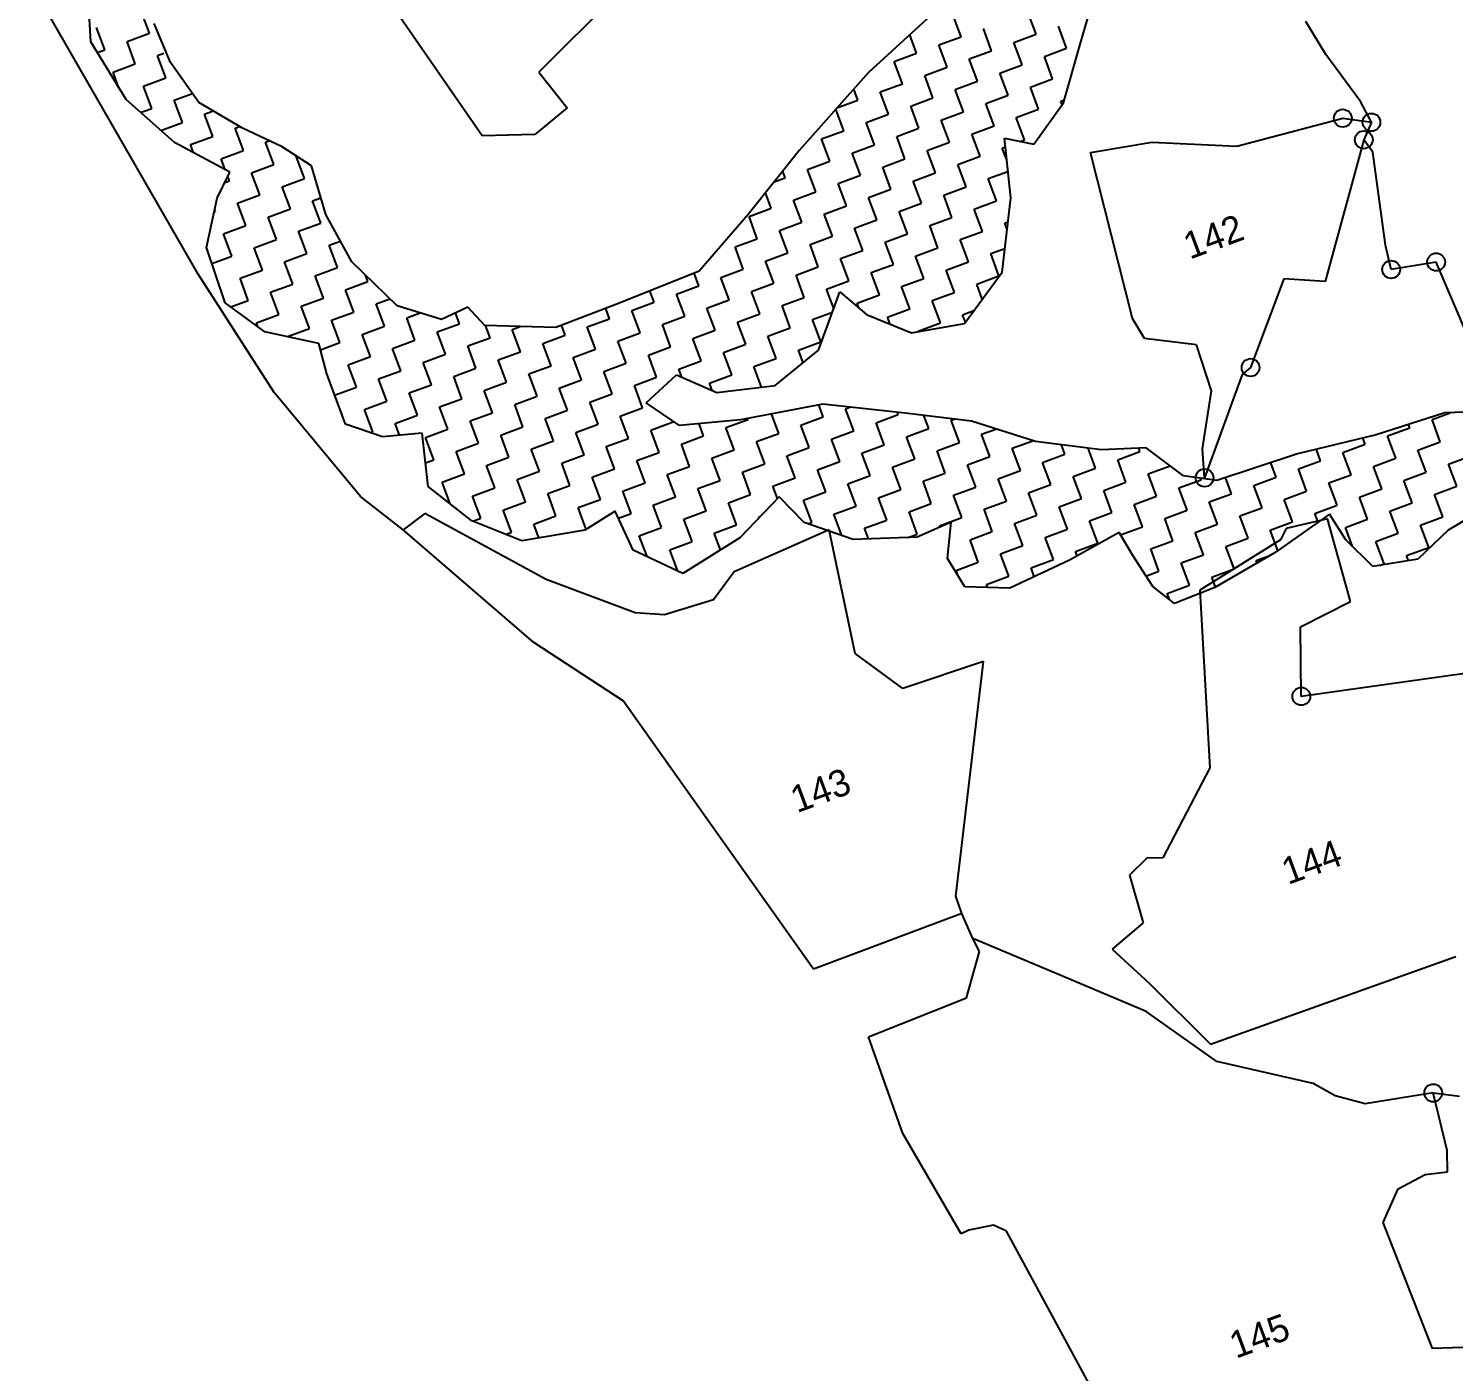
# Model space of a CAD drawing. Header units: metres. Extents: x 296202 to 299888, y 1973503 to 1977626.
# Drawn here: x 296285.9 to 296771.7, y 1976693.8 to 1977151.6 of the extents above; entities that cross this region are included whole.
import ezdxf

# ---------------------------------------------------------------- set-up
doc = ezdxf.new("R2010")
doc.units = ezdxf.units.M
for name, color, linetype in [('POLY_HATCH', 12, 'Continuous'), ('POLY_PARCEL', 6, 'Continuous'), ('POLY_WATER', 4, 'Continuous'), ('TEXT_PARCEL', 7, 'Continuous')]:
    doc.layers.add(name, color=color, linetype=linetype)
doc.styles.add('TEXT_MAP', font='')
doc.styles.get('TEXT_MAP').set_extended_font_data('Kruti Dev 050')

msp = doc.modelspace()

# ---------------------------------------------------------------- linework, layer by layer
for centre in [(296733.91, 1977121), (296743.67, 1977119.62), (296741.07, 1977113.67), (296750.4, 1977069.45), (296765.74, 1977071.99), (296702.49, 1977036.01), (296686.81, 1976998.42), (296719.78, 1976923.92), (296764.75, 1976788.72)]:
    msp.add_circle(centre, 3.04)
at = {"layer": 'POLY_HATCH'}
for p, q in [((296307.22, 1977147.09), (296305.93, 1977167.87)), ((296597.5, 1977159.62), (296572.22, 1977136.58)), ((296644.79, 1977147.34), (296648.79, 1977161.51)), ((296334.34, 1977139.95), (296328.8, 1977153.33)), ((296319.19, 1977127.35), (296307.22, 1977147.09)), ((296638.74, 1977126.25), (296644.79, 1977147.34)), ((296344.03, 1977126.36), (296334.34, 1977139.95)), ((296572.22, 1977136.58), (296548.78, 1977110.14)), ((296335.66, 1977112.78), (296319.19, 1977127.35)), ((296358.93, 1977117.61), (296344.03, 1977126.36)), ((296628.58, 1977112.11), (296638.74, 1977126.25)), ((296372.37, 1977111.22), (296358.93, 1977117.61)), ((296354.58, 1977102.6), (296335.66, 1977112.78)), ((296382.35, 1977104.73), (296372.37, 1977111.22)), ((296620.73, 1977093.82), (296618.58, 1977114.18)), ((296618.58, 1977114.18), (296628.58, 1977112.11)), ((296548.78, 1977110.14), (296531.25, 1977088.22)), ((296350.28, 1977093.73), (296354.58, 1977102.6)), ((296387.29, 1977088.21), (296382.35, 1977104.73)), ((296346.59, 1977076.93), (296350.28, 1977093.73)), ((296617.78, 1977068.5), (296620.73, 1977093.82)), ((296396.21, 1977072.01), (296387.29, 1977088.21)), ((296531.25, 1977088.22), (296514.5, 1977068.91)), ((296353, 1977058.05), (296346.59, 1977076.93)), ((296411.65, 1977057.05), (296396.21, 1977072.01)), ((296514.5, 1977068.91), (296487.62, 1977058.09)), ((296604.99, 1977051.07), (296617.78, 1977068.5)), ((296366.55, 1977048.21), (296353, 1977058.05)), ((296426.76, 1977052.45), (296411.65, 1977057.05)), ((296487.62, 1977058.09), (296465.67, 1977049.67)), ((296555.27, 1977041.9), (296562.5, 1977061.88)), ((296562.5, 1977061.88), (296571.54, 1977054.08)), ((296435.7, 1977056.63), (296426.76, 1977052.45)), ((296441.53, 1977050.35), (296435.7, 1977056.63)), ((296571.54, 1977054.08), (296586.94, 1977047.85)), ((296384.92, 1977044.24), (296366.55, 1977048.21)), ((296465.67, 1977049.67), (296441.53, 1977050.35)), ((296586.94, 1977047.85), (296604.99, 1977051.07)), ((296387.59, 1977033.87), (296384.92, 1977044.24)), ((296540.47, 1977029.88), (296555.27, 1977041.9)), ((296393.94, 1977016.72), (296387.59, 1977033.87)), ((296496.47, 1977023.98), (296506.78, 1977033.56)), ((296506.78, 1977033.56), (296520.56, 1977027.51)), ((296520.56, 1977027.51), (296540.47, 1977029.88)), ((296507.8, 1977016.25), (296496.47, 1977023.98)), ((296556.66, 1977023.57), (296528.63, 1977018.19)), ((296584.74, 1977020.5), (296556.66, 1977023.57)), ((296528.63, 1977018.19), (296507.8, 1977016.25)), ((296607.33, 1977017.71), (296584.74, 1977020.5)), ((296768.71, 1977020.53), (296745.32, 1977013.03)), ((296795.29, 1977021.52), (296768.71, 1977020.53)), ((296406.62, 1977012.38), (296393.94, 1977016.72)), ((296420.16, 1977013.61), (296406.62, 1977012.38)), ((296422.22, 1976995.44), (296420.16, 1977013.61)), ((296629.14, 1977010.79), (296607.33, 1977017.71)), ((296651.73, 1977007.99), (296629.14, 1977010.79)), ((296666.89, 1977008.61), (296651.73, 1977007.99)), ((296679.65, 1976999.1), (296666.89, 1977008.61)), ((296745.32, 1977013.03), (296718.46, 1977006.55)), ((296718.46, 1977006.55), (296691.01, 1976997.54)), ((296691.01, 1976997.54), (296679.65, 1976999.1)), ((296437.04, 1976983.75), (296422.22, 1976995.44)), ((296541.82, 1976991.96), (296528.36, 1976977.95)), ((296550.32, 1976983.17), (296541.82, 1976991.96)), ((296485.96, 1976987.01), (296475.53, 1976980.53)), ((296492.01, 1976973.81), (296485.96, 1976987.01)), ((296729.38, 1976985.98), (296710.87, 1976973.01)), ((296734.94, 1976977.26), (296729.38, 1976985.98)), ((296781.3, 1976987.43), (296769.85, 1976980.57)), ((296454.12, 1976976.97), (296437.04, 1976983.75)), ((296475.53, 1976980.53), (296454.12, 1976976.97)), ((296567.02, 1976977.42), (296550.32, 1976983.17)), ((296600.38, 1976983.36), (296588.87, 1976978.22)), ((296599.14, 1976970.96), (296600.38, 1976983.36)), ((296657.65, 1976979.81), (296640.75, 1976970.35)), ((296662.31, 1976971.92), (296657.65, 1976979.81)), ((296769.85, 1976980.57), (296759.54, 1976970.64)), ((296528.36, 1976977.95), (296508.95, 1976965.82)), ((296588.87, 1976978.22), (296567.02, 1976977.42)), ((296744.14, 1976968.15), (296734.94, 1976977.26)), ((296508.95, 1976965.82), (296492.01, 1976973.81)), ((296605.08, 1976961.22), (296599.14, 1976970.96)), ((296640.75, 1976970.35), (296620.39, 1976960.78)), ((296669.14, 1976961.35), (296662.31, 1976971.92)), ((296710.87, 1976973.01), (296690.25, 1976961.01)), ((296759.54, 1976970.64), (296744.14, 1976968.15)), ((296620.39, 1976960.78), (296605.08, 1976961.22)), ((296676.5, 1976955.63), (296669.14, 1976961.35)), ((296690.25, 1976961.01), (296676.5, 1976955.63))]:
    msp.add_line(p, q, dxfattribs=at)
at = {"layer": 'POLY_HATCH', "linetype": 'Continuous'}
for p, q in [((296327.15, 1977149.96), (296324.33, 1977157.55)), ((296603.81, 1977148.79), (296601, 1977156.38)), ((296629.39, 1977149.63), (296626.58, 1977157.22)), ((296311.96, 1977144.34), (296309.15, 1977151.93)), ((296319.55, 1977147.15), (296327.15, 1977149.96)), ((296588.62, 1977143.17), (296586.31, 1977149.42)), ((296614.21, 1977144.01), (296611.4, 1977151.6)), ((296621.8, 1977146.82), (296629.39, 1977149.63)), ((296639.8, 1977144.84), (296636.99, 1977152.44)), ((296322.36, 1977139.56), (296319.55, 1977147.15)), ((296596.22, 1977145.98), (296603.81, 1977148.79)), ((296599.03, 1977138.39), (296596.22, 1977145.98)), ((296624.61, 1977139.22), (296621.8, 1977146.82)), ((296632.2, 1977142.03), (296639.8, 1977144.84)), ((296309.45, 1977143.41), (296311.96, 1977144.34)), ((296329.96, 1977142.37), (296332.06, 1977143.15)), ((296332.77, 1977134.78), (296329.96, 1977142.37)), ((296581.03, 1977140.36), (296588.62, 1977143.17)), ((296583.84, 1977132.77), (296581.03, 1977140.36)), ((296606.62, 1977141.2), (296614.21, 1977144.01)), ((296609.43, 1977133.6), (296606.62, 1977141.2)), ((296635.01, 1977134.44), (296632.2, 1977142.03)), ((296314.77, 1977136.75), (296322.36, 1977139.56)), ((296316.78, 1977131.31), (296314.77, 1977136.75)), ((296325.17, 1977131.97), (296332.77, 1977134.78)), ((296573.18, 1977137.45), (296573.44, 1977137.55)), ((296573.44, 1977137.55), (296573.4, 1977137.65)), ((296591.43, 1977135.58), (296599.03, 1977138.39)), ((296594.24, 1977127.98), (296591.43, 1977135.58)), ((296617.02, 1977136.41), (296624.61, 1977139.22)), ((296619.83, 1977128.82), (296617.02, 1977136.41)), ((296327.98, 1977124.38), (296325.17, 1977131.97)), ((296568.66, 1977127.14), (296567.24, 1977130.96)), ((296576.25, 1977129.95), (296583.84, 1977132.77)), ((296579.06, 1977122.36), (296576.25, 1977129.95)), ((296601.84, 1977130.79), (296609.43, 1977133.6)), ((296604.65, 1977123.2), (296601.84, 1977130.79)), ((296627.42, 1977131.63), (296635.01, 1977134.44)), ((296630.23, 1977124.04), (296627.42, 1977131.63)), ((296335.58, 1977127.19), (296341.8, 1977129.49)), ((296338.39, 1977119.59), (296335.58, 1977127.19)), ((296561.51, 1977124.5), (296568.66, 1977127.14)), ((296586.65, 1977125.17), (296594.24, 1977127.98)), ((296589.46, 1977117.58), (296586.65, 1977125.17)), ((296612.24, 1977126.01), (296619.83, 1977128.82)), ((296615.05, 1977118.42), (296612.24, 1977126.01)), ((296637.82, 1977126.85), (296639.04, 1977127.3)), ((296638.28, 1977125.61), (296637.82, 1977126.85)), ((296324.15, 1977122.96), (296327.98, 1977124.38)), ((296345.98, 1977122.4), (296348.91, 1977123.49)), ((296348.79, 1977114.81), (296345.98, 1977122.4)), ((296563.88, 1977116.74), (296561.16, 1977124.09)), ((296571.47, 1977119.55), (296579.06, 1977122.36)), ((296597.05, 1977120.39), (296604.65, 1977123.2)), ((296599.87, 1977112.8), (296597.05, 1977120.39)), ((296622.64, 1977121.23), (296630.23, 1977124.04)), ((296625.45, 1977113.64), (296622.64, 1977121.23)), ((296331.03, 1977116.87), (296338.39, 1977119.59)), ((296356.38, 1977117.62), (296357.93, 1977118.2)), ((296359.19, 1977110.03), (296356.38, 1977117.62)), ((296556.29, 1977113.93), (296563.88, 1977116.74)), ((296574.28, 1977111.96), (296571.47, 1977119.55)), ((296581.87, 1977114.77), (296589.46, 1977117.58)), ((296607.46, 1977115.61), (296615.05, 1977118.42)), ((296610.27, 1977108.02), (296607.46, 1977115.61)), ((296341.2, 1977112), (296348.79, 1977114.81)), ((296342.22, 1977109.25), (296341.2, 1977112)), ((296366.78, 1977112.84), (296368.01, 1977113.29)), ((296369.59, 1977105.25), (296366.78, 1977112.84)), ((296559.1, 1977106.34), (296556.29, 1977113.93)), ((296566.69, 1977109.15), (296574.28, 1977111.96)), ((296584.68, 1977107.18), (296581.87, 1977114.77)), ((296592.27, 1977109.99), (296599.87, 1977112.8)), ((296617.86, 1977110.83), (296618.89, 1977111.21)), ((296619.36, 1977106.77), (296617.86, 1977110.83)), ((296623.92, 1977113.07), (296625.45, 1977113.64)), ((296351.6, 1977107.22), (296359.19, 1977110.03)), ((296352.99, 1977103.45), (296351.6, 1977107.22)), ((296377.18, 1977108.06), (296377.21, 1977108.07)), ((296379.99, 1977100.47), (296377.18, 1977108.06)), ((296551.5, 1977103.53), (296559.1, 1977106.34)), ((296569.5, 1977101.56), (296566.69, 1977109.15)), ((296577.09, 1977104.37), (296584.68, 1977107.18)), ((296595.08, 1977102.4), (296592.27, 1977109.99)), ((296602.68, 1977105.21), (296610.27, 1977108.02)), ((296354.41, 1977099.63), (296353.86, 1977101.12)), ((296362, 1977102.44), (296369.59, 1977105.25)), ((296364.81, 1977094.85), (296362, 1977102.44)), ((296543.91, 1977100.72), (296543.07, 1977102.99)), ((296554.31, 1977095.94), (296551.5, 1977103.53)), ((296561.91, 1977098.75), (296569.5, 1977101.56)), ((296579.9, 1977096.78), (296577.09, 1977104.37)), ((296587.49, 1977099.59), (296595.08, 1977102.4)), ((296605.49, 1977097.62), (296602.68, 1977105.21)), ((296613.08, 1977100.43), (296619.77, 1977102.9)), ((296352.86, 1977099.06), (296354.41, 1977099.63)), ((296372.4, 1977097.66), (296379.99, 1977100.47)), ((296375.21, 1977090.07), (296372.4, 1977097.66)), ((296540.13, 1977099.32), (296543.91, 1977100.72)), ((296546.72, 1977093.13), (296554.31, 1977095.94)), ((296564.72, 1977091.16), (296561.91, 1977098.75)), ((296572.31, 1977093.97), (296579.9, 1977096.78)), ((296590.3, 1977092), (296587.49, 1977099.59)), ((296597.89, 1977094.81), (296605.49, 1977097.62)), ((296615.89, 1977092.83), (296613.08, 1977100.43)), ((296357.22, 1977092.04), (296364.81, 1977094.85)), ((296360.03, 1977084.45), (296357.22, 1977092.04)), ((296382.8, 1977092.88), (296385.59, 1977093.91)), ((296385.62, 1977085.28), (296382.8, 1977092.88)), ((296539.13, 1977090.32), (296537.17, 1977095.61)), ((296549.53, 1977085.54), (296546.72, 1977093.13)), ((296557.12, 1977088.35), (296564.72, 1977091.16)), ((296575.12, 1977086.37), (296572.31, 1977093.97)), ((296582.71, 1977089.19), (296590.3, 1977092)), ((296600.7, 1977087.21), (296597.89, 1977094.81)), ((296608.3, 1977090.02), (296615.89, 1977092.83)), ((296349.26, 1977089.09), (296349.63, 1977089.23)), ((296349.63, 1977089.23), (296349.42, 1977089.79)), ((296367.62, 1977087.26), (296375.21, 1977090.07)), ((296370.43, 1977079.66), (296367.62, 1977087.26)), ((296531.54, 1977087.51), (296539.13, 1977090.32)), ((296534.35, 1977079.92), (296531.54, 1977087.51)), ((296559.93, 1977080.75), (296557.12, 1977088.35)), ((296567.53, 1977083.56), (296575.12, 1977086.37)), ((296585.52, 1977081.59), (296582.71, 1977089.19)), ((296593.11, 1977084.4), (296600.7, 1977087.21)), ((296611.11, 1977082.43), (296608.3, 1977090.02)), ((296352.44, 1977081.64), (296360.03, 1977084.45)), ((296355.25, 1977074.04), (296352.44, 1977081.64)), ((296378.02, 1977082.47), (296385.62, 1977085.28)), ((296380.83, 1977074.88), (296378.02, 1977082.47)), ((296541.94, 1977082.73), (296549.53, 1977085.54)), ((296544.75, 1977075.13), (296541.94, 1977082.73)), ((296570.34, 1977075.97), (296567.53, 1977083.56)), ((296577.93, 1977078.78), (296585.52, 1977081.59)), ((296595.92, 1977076.81), (296593.11, 1977084.4)), ((296603.51, 1977079.62), (296611.11, 1977082.43)), ((296618.7, 1977085.24), (296619.78, 1977085.64)), ((296619.48, 1977083.12), (296618.7, 1977085.24)), ((296362.84, 1977076.85), (296370.43, 1977079.66)), ((296365.65, 1977069.26), (296362.84, 1977076.85)), ((296388.43, 1977077.69), (296392.29, 1977079.12)), ((296391.24, 1977070.1), (296388.43, 1977077.69)), ((296526.76, 1977077.11), (296534.35, 1977079.92)), ((296529.57, 1977069.51), (296526.76, 1977077.11)), ((296552.34, 1977077.94), (296559.93, 1977080.75)), ((296555.15, 1977070.35), (296552.34, 1977077.94)), ((296580.74, 1977071.19), (296577.93, 1977078.78)), ((296588.33, 1977074), (296595.92, 1977076.81)), ((296606.32, 1977072.03), (296603.51, 1977079.62)), ((296613.92, 1977074.84), (296618.73, 1977076.62)), ((296348.43, 1977071.52), (296355.25, 1977074.04)), ((296373.24, 1977072.07), (296380.83, 1977074.88)), ((296376.05, 1977064.48), (296373.24, 1977072.07)), ((296537.16, 1977072.32), (296544.75, 1977075.13)), ((296539.97, 1977064.73), (296537.16, 1977072.32)), ((296562.74, 1977073.16), (296570.34, 1977075.97)), ((296565.55, 1977065.57), (296562.74, 1977073.16)), ((296591.14, 1977066.41), (296588.33, 1977074)), ((296598.73, 1977069.22), (296606.32, 1977072.03)), ((296616.73, 1977067.25), (296613.92, 1977074.84)), ((296358.06, 1977066.45), (296365.65, 1977069.26)), ((296383.64, 1977067.29), (296391.24, 1977070.1)), ((296386.45, 1977059.7), (296383.64, 1977067.29)), ((296401.64, 1977065.32), (296400.81, 1977067.55)), ((296514.38, 1977063.89), (296512.78, 1977068.22)), ((296521.98, 1977066.7), (296529.57, 1977069.51)), ((296547.56, 1977067.54), (296555.15, 1977070.35)), ((296550.37, 1977059.95), (296547.56, 1977067.54)), ((296573.15, 1977068.38), (296580.74, 1977071.19)), ((296575.96, 1977060.79), (296573.15, 1977068.38)), ((296601.54, 1977061.63), (296598.73, 1977069.22)), ((296609.13, 1977064.44), (296616.73, 1977067.25)), ((296360.87, 1977058.86), (296358.06, 1977066.45)), ((296368.46, 1977061.67), (296376.05, 1977064.48)), ((296394.05, 1977062.51), (296401.64, 1977065.32)), ((296396.86, 1977054.92), (296394.05, 1977062.51)), ((296499.2, 1977058.27), (296497.76, 1977062.17)), ((296506.79, 1977061.08), (296514.38, 1977063.89)), ((296524.79, 1977059.11), (296521.98, 1977066.7)), ((296532.38, 1977061.92), (296539.97, 1977064.73)), ((296535.19, 1977054.33), (296532.38, 1977061.92)), ((296557.96, 1977062.76), (296565.55, 1977065.57)), ((296560.42, 1977056.13), (296557.96, 1977062.76)), ((296583.55, 1977063.6), (296591.14, 1977066.41)), ((296586.36, 1977056.01), (296583.55, 1977063.6)), ((296611.03, 1977059.31), (296609.13, 1977064.44)), ((296354.92, 1977056.66), (296360.87, 1977058.86)), ((296371.27, 1977054.08), (296368.46, 1977061.67)), ((296378.86, 1977056.89), (296386.45, 1977059.7)), ((296404.45, 1977057.73), (296409.15, 1977059.47)), ((296407.26, 1977050.14), (296404.45, 1977057.73)), ((296491.61, 1977055.46), (296499.2, 1977058.27)), ((296509.6, 1977053.49), (296506.79, 1977061.08)), ((296517.19, 1977056.3), (296524.79, 1977059.11)), ((296542.78, 1977057.14), (296550.37, 1977059.95)), ((296545.59, 1977049.55), (296542.78, 1977057.14)), ((296568.37, 1977057.98), (296575.96, 1977060.79)), ((296569, 1977056.27), (296568.37, 1977057.98)), ((296593.95, 1977058.82), (296601.54, 1977061.63)), ((296596.76, 1977051.23), (296593.95, 1977058.82)), ((296363.68, 1977051.27), (296371.27, 1977054.08)), ((296381.67, 1977049.3), (296378.86, 1977056.89)), ((296389.26, 1977052.11), (296396.86, 1977054.92)), ((296414.85, 1977052.95), (296419.49, 1977054.66)), ((296417.66, 1977045.35), (296414.85, 1977052.95)), ((296432.84, 1977050.97), (296431.48, 1977054.66)), ((296476.42, 1977049.84), (296484.02, 1977052.65)), ((296484.02, 1977052.65), (296482.7, 1977056.2)), ((296494.42, 1977047.87), (296491.61, 1977055.46)), ((296502.01, 1977050.68), (296509.6, 1977053.49)), ((296520, 1977048.71), (296517.19, 1977056.3)), ((296527.6, 1977051.52), (296535.19, 1977054.33)), ((296553.18, 1977052.36), (296559.96, 1977054.87)), ((296555.99, 1977044.77), (296553.18, 1977052.36)), ((296578.77, 1977053.2), (296586.36, 1977056.01)), ((296579.66, 1977050.8), (296578.77, 1977053.2)), ((296604.35, 1977054.04), (296608.21, 1977055.46)), ((296605.3, 1977051.49), (296604.35, 1977054.04)), ((296364.17, 1977049.94), (296363.68, 1977051.27)), ((296374.25, 1977046.55), (296381.67, 1977049.3)), ((296392.07, 1977044.51), (296389.26, 1977052.11)), ((296399.67, 1977047.32), (296407.26, 1977050.14)), ((296425.25, 1977048.16), (296432.84, 1977050.97)), ((296428.06, 1977040.57), (296425.25, 1977048.16)), ((296443.25, 1977046.19), (296441.71, 1977050.34)), ((296450.84, 1977049), (296453.56, 1977050.01)), ((296453.65, 1977041.41), (296450.84, 1977049)), ((296468.83, 1977047.03), (296467.58, 1977050.41)), ((296479.23, 1977042.25), (296476.42, 1977049.84)), ((296486.83, 1977045.06), (296494.42, 1977047.87)), ((296504.82, 1977043.09), (296502.01, 1977050.68)), ((296512.41, 1977045.9), (296520, 1977048.71)), ((296530.41, 1977043.93), (296527.6, 1977051.52)), ((296538, 1977046.74), (296545.59, 1977049.55)), ((296589.17, 1977048.42), (296596.76, 1977051.23)), ((296589.23, 1977048.26), (296589.17, 1977048.42)), ((296385.48, 1977042.07), (296392.07, 1977044.51)), ((296402.48, 1977039.73), (296399.67, 1977047.32)), ((296410.07, 1977042.54), (296417.66, 1977045.35)), ((296412.88, 1977034.95), (296410.07, 1977042.54)), ((296435.65, 1977043.38), (296443.25, 1977046.19)), ((296438.46, 1977035.79), (296435.65, 1977043.38)), ((296461.24, 1977044.22), (296468.83, 1977047.03)), ((296464.05, 1977036.63), (296461.24, 1977044.22)), ((296489.64, 1977037.47), (296486.83, 1977045.06)), ((296497.23, 1977040.28), (296504.82, 1977043.09)), ((296515.22, 1977038.31), (296512.41, 1977045.9)), ((296522.81, 1977041.12), (296530.41, 1977043.93)), ((296540.81, 1977039.15), (296538, 1977046.74)), ((296548.4, 1977041.96), (296555.99, 1977044.77)), ((296394.88, 1977036.92), (296402.48, 1977039.73)), ((296420.47, 1977037.76), (296428.06, 1977040.57)), ((296423.28, 1977030.17), (296420.47, 1977037.76)), ((296446.06, 1977038.6), (296453.65, 1977041.41)), ((296448.87, 1977031.01), (296446.06, 1977038.6)), ((296471.64, 1977039.44), (296479.23, 1977042.25)), ((296474.45, 1977031.85), (296471.64, 1977039.44)), ((296500.04, 1977032.69), (296497.23, 1977040.28)), ((296507.63, 1977035.5), (296515.22, 1977038.31)), ((296525.62, 1977033.53), (296522.81, 1977041.12)), ((296533.22, 1977036.34), (296540.81, 1977039.15)), ((296550, 1977037.62), (296548.4, 1977041.96)), ((296397.69, 1977029.33), (296394.88, 1977036.92)), ((296405.29, 1977032.14), (296412.88, 1977034.95)), ((296430.87, 1977032.98), (296438.46, 1977035.79)), ((296433.68, 1977025.39), (296430.87, 1977032.98)), ((296456.46, 1977033.82), (296464.05, 1977036.63)), ((296459.27, 1977026.23), (296456.46, 1977033.82)), ((296482.04, 1977034.66), (296489.64, 1977037.47)), ((296484.85, 1977027.07), (296482.04, 1977034.66)), ((296508.65, 1977032.74), (296507.63, 1977035.5)), ((296518.03, 1977030.72), (296525.62, 1977033.53)), ((296535.81, 1977029.33), (296533.22, 1977036.34)), ((296390.29, 1977026.59), (296397.69, 1977029.33)), ((296408.1, 1977024.55), (296405.29, 1977032.14)), ((296415.69, 1977027.36), (296423.28, 1977030.17)), ((296441.27, 1977028.2), (296448.87, 1977031.01)), ((296444.09, 1977020.61), (296441.27, 1977028.2)), ((296466.86, 1977029.04), (296474.45, 1977031.85)), ((296469.67, 1977021.45), (296466.86, 1977029.04)), ((296492.45, 1977029.88), (296500.04, 1977032.69)), ((296495.26, 1977022.28), (296492.45, 1977029.88)), ((296518.96, 1977028.22), (296518.03, 1977030.72)), ((296400.51, 1977021.74), (296408.1, 1977024.55)), ((296418.5, 1977019.77), (296415.69, 1977027.36)), ((296426.09, 1977022.58), (296433.68, 1977025.39)), ((296451.68, 1977023.42), (296459.27, 1977026.23)), ((296454.49, 1977015.82), (296451.68, 1977023.42)), ((296477.26, 1977024.26), (296484.85, 1977027.07)), ((296480.07, 1977016.66), (296477.26, 1977024.26)), ((296556.83, 1977019.18), (296555.3, 1977023.31)), ((296403.32, 1977014.15), (296400.51, 1977021.74)), ((296410.91, 1977016.96), (296418.5, 1977019.77)), ((296428.9, 1977014.99), (296426.09, 1977022.58)), ((296436.49, 1977017.8), (296444.09, 1977020.61)), ((296462.08, 1977018.64), (296469.67, 1977021.45)), ((296464.89, 1977011.04), (296462.08, 1977018.64)), ((296487.66, 1977019.47), (296495.26, 1977022.28)), ((296490.48, 1977011.88), (296487.66, 1977019.47)), ((296523.65, 1977015.53), (296531.24, 1977018.34)), ((296531.24, 1977018.34), (296531.12, 1977018.67)), ((296541.65, 1977013.56), (296539.18, 1977020.22)), ((296549.24, 1977016.37), (296556.83, 1977019.18)), ((296564.42, 1977021.99), (296565.95, 1977022.56)), ((296567.23, 1977014.4), (296564.42, 1977021.99)), ((296574.82, 1977017.21), (296582.42, 1977020.02)), ((296582.42, 1977020.02), (296582.13, 1977020.79)), ((296592.82, 1977015.24), (296591.16, 1977019.71)), ((296600.41, 1977018.05), (296601.46, 1977018.44)), ((296764.33, 1977018.3), (296770.55, 1977020.6)), ((296767.14, 1977010.71), (296764.33, 1977018.3)), ((296402.43, 1977013.82), (296403.32, 1977014.15)), ((296412.41, 1977012.91), (296410.91, 1977016.96)), ((296421.31, 1977012.18), (296428.9, 1977014.99)), ((296439.3, 1977010.2), (296436.49, 1977017.8)), ((296446.9, 1977013.01), (296454.49, 1977015.82)), ((296472.48, 1977013.85), (296480.07, 1977016.66)), ((296475.29, 1977006.26), (296472.48, 1977013.85)), ((296498.07, 1977014.69), (296505.66, 1977017.5)), ((296500.88, 1977007.1), (296498.07, 1977014.69)), ((296505.66, 1977017.5), (296505.56, 1977017.78)), ((296516.06, 1977012.72), (296514.52, 1977016.88)), ((296526.46, 1977007.94), (296523.65, 1977015.53)), ((296534.06, 1977010.75), (296541.65, 1977013.56)), ((296552.05, 1977008.78), (296549.24, 1977016.37)), ((296559.64, 1977011.59), (296567.23, 1977014.4)), ((296577.63, 1977009.62), (296574.82, 1977017.21)), ((296585.23, 1977012.43), (296592.82, 1977015.24)), ((296603.22, 1977010.46), (296600.41, 1977018.05)), ((296610.81, 1977013.27), (296615.67, 1977015.06)), ((296749.14, 1977012.68), (296756.74, 1977015.49)), ((296756.74, 1977015.49), (296756.34, 1977016.56)), ((296424.12, 1977004.58), (296421.31, 1977012.18)), ((296431.71, 1977007.39), (296439.3, 1977010.2)), ((296449.71, 1977005.42), (296446.9, 1977013.01)), ((296457.3, 1977008.23), (296464.89, 1977011.04)), ((296482.88, 1977009.07), (296490.48, 1977011.88)), ((296485.69, 1977001.48), (296482.88, 1977009.07)), ((296508.47, 1977009.91), (296516.06, 1977012.72)), ((296511.28, 1977002.32), (296508.47, 1977009.91)), ((296536.87, 1977003.16), (296534.06, 1977010.75)), ((296544.46, 1977005.97), (296552.05, 1977008.78)), ((296562.45, 1977004), (296559.64, 1977011.59)), ((296570.04, 1977006.81), (296577.63, 1977009.62)), ((296588.04, 1977004.84), (296585.23, 1977012.43)), ((296595.63, 1977007.65), (296603.22, 1977010.46)), ((296613.62, 1977005.67), (296610.81, 1977013.27)), ((296621.21, 1977008.48), (296628.22, 1977011.08)), ((296624.03, 1977000.89), (296621.21, 1977008.48)), ((296639.21, 1977006.51), (296638.03, 1977009.69)), ((296649.61, 1977001.73), (296647.08, 1977008.57)), ((296664.79, 1977007.35), (296664.37, 1977008.51)), ((296733.96, 1977007.06), (296741.55, 1977009.87)), ((296741.55, 1977009.87), (296740.79, 1977011.93)), ((296751.95, 1977005.09), (296749.14, 1977012.68)), ((296759.55, 1977007.9), (296767.14, 1977010.71)), ((296421.3, 1977003.54), (296424.12, 1977004.58)), ((296434.52, 1976999.8), (296431.71, 1977007.39)), ((296442.11, 1977002.61), (296449.71, 1977005.42)), ((296460.11, 1977000.64), (296457.3, 1977008.23)), ((296467.7, 1977003.45), (296475.29, 1977006.26)), ((296493.29, 1977004.29), (296500.88, 1977007.1)), ((296496.1, 1976996.7), (296493.29, 1977004.29)), ((296518.87, 1977005.13), (296526.46, 1977007.94)), ((296521.68, 1976997.54), (296518.87, 1977005.13)), ((296547.27, 1976998.38), (296544.46, 1977005.97)), ((296554.86, 1977001.19), (296562.45, 1977004)), ((296572.85, 1976999.22), (296570.04, 1977006.81)), ((296580.45, 1977002.03), (296588.04, 1977004.84)), ((296598.44, 1977000.05), (296595.63, 1977007.65)), ((296606.03, 1977002.86), (296613.62, 1977005.67)), ((296631.62, 1977003.7), (296639.21, 1977006.51)), ((296634.43, 1976996.11), (296631.62, 1977003.7)), ((296657.2, 1977004.54), (296664.79, 1977007.35)), ((296660.01, 1976996.95), (296657.2, 1977004.54)), ((296718.78, 1977001.44), (296726.37, 1977004.25)), ((296726.37, 1977004.25), (296724.94, 1977008.11)), ((296736.77, 1976999.47), (296733.96, 1977007.06)), ((296744.36, 1977002.28), (296751.95, 1977005.09)), ((296762.36, 1977000.31), (296759.55, 1977007.9)), ((296769.95, 1977003.12), (296777.54, 1977005.93)), ((296426.93, 1976996.99), (296434.52, 1976999.8)), ((296444.92, 1976995.02), (296442.11, 1977002.61)), ((296452.52, 1976997.83), (296460.11, 1977000.64)), ((296470.51, 1976995.86), (296467.7, 1977003.45)), ((296478.1, 1976998.67), (296485.69, 1977001.48)), ((296503.69, 1976999.51), (296511.28, 1977002.32)), ((296506.5, 1976991.92), (296503.69, 1976999.51)), ((296529.27, 1977000.35), (296536.87, 1977003.16)), ((296532.08, 1976992.76), (296529.27, 1977000.35)), ((296557.67, 1976993.59), (296554.86, 1977001.19)), ((296565.26, 1976996.4), (296572.85, 1976999.22)), ((296583.26, 1976994.43), (296580.45, 1977002.03)), ((296590.85, 1976997.24), (296598.44, 1977000.05)), ((296608.84, 1976995.27), (296606.03, 1977002.86)), ((296616.43, 1976998.08), (296624.03, 1977000.89)), ((296642.02, 1976998.92), (296649.61, 1977001.73)), ((296644.83, 1976991.33), (296642.02, 1976998.92)), ((296667.6, 1976999.76), (296675.06, 1977002.52)), ((296670.42, 1976992.17), (296667.6, 1976999.76)), ((296711.18, 1976998.63), (296709.36, 1977003.56)), ((296721.59, 1976993.85), (296718.78, 1977001.44)), ((296729.18, 1976996.66), (296736.77, 1976999.47)), ((296747.17, 1976994.69), (296744.36, 1977002.28)), ((296754.76, 1976997.5), (296762.36, 1977000.31)), ((296772.76, 1976995.52), (296769.95, 1977003.12)), ((296429.68, 1976989.55), (296426.93, 1976996.99)), ((296437.33, 1976992.21), (296444.92, 1976995.02)), ((296455.33, 1976990.24), (296452.52, 1976997.83)), ((296462.92, 1976993.05), (296470.51, 1976995.86)), ((296480.91, 1976991.08), (296478.1, 1976998.67)), ((296488.5, 1976993.89), (296496.1, 1976996.7)), ((296514.09, 1976994.73), (296521.68, 1976997.54)), ((296516.9, 1976987.14), (296514.09, 1976994.73)), ((296539.68, 1976995.57), (296547.27, 1976998.38)), ((296541.23, 1976991.35), (296539.68, 1976995.57)), ((296568.07, 1976988.81), (296565.26, 1976996.4)), ((296575.66, 1976991.62), (296583.26, 1976994.43)), ((296593.66, 1976989.65), (296590.85, 1976997.24)), ((296601.25, 1976992.46), (296608.84, 1976995.27)), ((296619.24, 1976990.49), (296616.43, 1976998.08)), ((296626.84, 1976993.3), (296634.43, 1976996.11)), ((296652.42, 1976994.14), (296660.01, 1976996.95)), ((296655.23, 1976986.55), (296652.42, 1976994.14)), ((296678.01, 1976994.98), (296685.6, 1976997.79)), ((296680.82, 1976987.39), (296678.01, 1976994.98)), ((296685.6, 1976997.79), (296685.41, 1976998.31)), ((296696, 1976993.01), (296693.96, 1976998.51)), ((296703.59, 1976995.82), (296711.18, 1976998.63)), ((296706.4, 1976988.23), (296703.59, 1976995.82)), ((296731.99, 1976989.06), (296729.18, 1976996.66)), ((296739.58, 1976991.88), (296747.17, 1976994.69)), ((296757.57, 1976989.9), (296754.76, 1976997.5)), ((296765.17, 1976992.71), (296772.76, 1976995.52)), ((296440.14, 1976984.62), (296437.33, 1976992.21)), ((296447.73, 1976987.43), (296455.33, 1976990.24)), ((296465.73, 1976985.46), (296462.92, 1976993.05)), ((296473.32, 1976988.27), (296480.91, 1976991.08)), ((296491.31, 1976986.3), (296488.5, 1976993.89)), ((296498.91, 1976989.11), (296506.5, 1976991.92)), ((296501.72, 1976981.51), (296498.91, 1976989.11)), ((296524.49, 1976989.95), (296532.08, 1976992.76)), ((296527.3, 1976982.35), (296524.49, 1976989.95)), ((296550.08, 1976990.78), (296557.67, 1976993.59)), ((296552.89, 1976983.19), (296550.08, 1976990.78)), ((296578.47, 1976984.03), (296575.66, 1976991.62)), ((296586.07, 1976986.84), (296593.66, 1976989.65)), ((296604.06, 1976984.87), (296601.25, 1976992.46)), ((296611.65, 1976987.68), (296619.24, 1976990.49)), ((296629.65, 1976985.71), (296626.84, 1976993.3)), ((296637.24, 1976988.52), (296644.83, 1976991.33)), ((296662.82, 1976989.36), (296670.42, 1976992.17)), ((296665.63, 1976981.77), (296662.82, 1976989.36)), ((296688.41, 1976990.2), (296696, 1976993.01)), ((296691.22, 1976982.61), (296688.41, 1976990.2)), ((296713.99, 1976991.04), (296721.59, 1976993.85)), ((296716.81, 1976983.44), (296713.99, 1976991.04)), ((296724.4, 1976986.25), (296731.99, 1976989.06)), ((296742.39, 1976984.28), (296739.58, 1976991.88)), ((296749.98, 1976987.09), (296757.57, 1976989.9)), ((296767.98, 1976985.12), (296765.17, 1976992.71)), ((296437.4, 1976983.6), (296440.14, 1976984.62)), ((296450.54, 1976979.84), (296447.73, 1976987.43)), ((296458.14, 1976982.65), (296465.73, 1976985.46)), ((296476.06, 1976980.86), (296473.32, 1976988.27)), ((296487.01, 1976984.7), (296491.31, 1976986.3)), ((296509.31, 1976984.33), (296516.9, 1976987.14)), ((296512.12, 1976976.73), (296509.31, 1976984.33)), ((296534.89, 1976985.16), (296535.5, 1976985.39)), ((296535, 1976984.87), (296534.89, 1976985.16)), ((296560.48, 1976986), (296568.07, 1976988.81)), ((296563.17, 1976978.75), (296560.48, 1976986)), ((296588.88, 1976979.25), (296586.07, 1976986.84)), ((296596.47, 1976982.06), (296604.06, 1976984.87)), ((296614.46, 1976980.09), (296611.65, 1976987.68)), ((296622.05, 1976982.9), (296629.65, 1976985.71)), ((296640.05, 1976980.93), (296637.24, 1976988.52)), ((296647.64, 1976983.74), (296655.23, 1976986.55)), ((296673.23, 1976984.58), (296680.82, 1976987.39)), ((296676.04, 1976976.98), (296673.23, 1976984.58)), ((296698.81, 1976985.42), (296706.4, 1976988.23)), ((296701.62, 1976977.82), (296698.81, 1976985.42)), ((296725.5, 1976983.26), (296724.4, 1976986.25)), ((296734.8, 1976981.47), (296742.39, 1976984.28)), ((296752.79, 1976979.5), (296749.98, 1976987.09)), ((296760.39, 1976982.31), (296767.98, 1976985.12)), ((296448.66, 1976979.14), (296450.54, 1976979.84)), ((296459.88, 1976977.93), (296458.14, 1976982.65)), ((296494.12, 1976978.7), (296501.72, 1976981.51)), ((296519.71, 1976979.54), (296527.3, 1976982.35)), ((296521.81, 1976973.86), (296519.71, 1976979.54)), ((296551.62, 1976982.72), (296552.89, 1976983.19)), ((296570.88, 1976981.22), (296578.47, 1976984.03)), ((296572.22, 1976977.61), (296570.88, 1976981.22)), ((296596.61, 1976981.68), (296596.47, 1976982.06)), ((296606.87, 1976977.28), (296614.46, 1976980.09)), ((296624.86, 1976975.31), (296622.05, 1976982.9)), ((296632.46, 1976978.12), (296640.05, 1976980.93)), ((296650.45, 1976976.15), (296647.64, 1976983.74)), ((296658.13, 1976978.99), (296665.63, 1976981.77)), ((296683.63, 1976979.8), (296691.22, 1976982.61)), ((296686.44, 1976972.2), (296683.63, 1976979.8)), ((296709.21, 1976980.63), (296716.81, 1976983.44)), ((296711.8, 1976973.66), (296709.21, 1976980.63)), ((296737.18, 1976975.04), (296734.8, 1976981.47)), ((296745.2, 1976976.69), (296752.79, 1976979.5)), ((296763.2, 1976974.72), (296760.39, 1976982.31)), ((296496.77, 1976971.57), (296494.12, 1976978.7)), ((296504.53, 1976973.92), (296512.12, 1976976.73)), ((296585.8, 1976978.11), (296588.88, 1976979.25)), ((296609.68, 1976969.69), (296606.87, 1976977.28)), ((296617.27, 1976972.5), (296624.86, 1976975.31)), ((296635.27, 1976970.53), (296632.46, 1976978.12)), ((296642.86, 1976973.34), (296650.45, 1976976.15)), ((296668.44, 1976974.17), (296676.04, 1976976.98)), ((296694.03, 1976975.01), (296701.62, 1976977.82)), ((296696.84, 1976967.42), (296694.03, 1976975.01)), ((296748.01, 1976969.1), (296745.2, 1976976.69)), ((296755.6, 1976971.91), (296763.2, 1976974.72)), ((296507.22, 1976966.64), (296504.53, 1976973.92)), ((296602.09, 1976966.88), (296609.68, 1976969.69)), ((296620.08, 1976964.9), (296617.27, 1976972.5)), ((296627.67, 1976967.72), (296635.27, 1976970.53)), ((296643.41, 1976971.84), (296642.86, 1976973.34)), ((296671.25, 1976966.58), (296668.44, 1976974.17)), ((296678.85, 1976969.39), (296686.44, 1976972.2)), ((296704.43, 1976970.23), (296709, 1976971.92)), ((296704.73, 1976969.44), (296704.43, 1976970.23)), ((296756.27, 1976970.11), (296755.6, 1976971.91)), ((296602.8, 1976964.95), (296602.09, 1976966.88)), ((296612.49, 1976962.09), (296620.08, 1976964.9)), ((296628.78, 1976964.72), (296627.67, 1976967.72)), ((296666.82, 1976964.94), (296671.25, 1976966.58)), ((296681.66, 1976961.8), (296678.85, 1976969.39)), ((296689.25, 1976964.61), (296696.84, 1976967.42)), ((296746.45, 1976968.52), (296748.01, 1976969.1)), ((296612.9, 1976960.99), (296612.49, 1976962.09)), ((296674.06, 1976958.99), (296681.66, 1976961.8)), ((296690.52, 1976961.17), (296689.25, 1976964.61)), ((296674.83, 1976956.93), (296674.06, 1976958.99))]:
    msp.add_line(p, q, dxfattribs=at)
at = {"layer": 'POLY_PARCEL'}
for p, q in [((296509.06, 1977185.78), (296459.89, 1977136.72)), ((296440.57, 1977114.97), (296407.11, 1977163.38)), ((296728.1, 1977142.69), (296721.31, 1977154.03)), ((296739.93, 1977126.74), (296728.1, 1977142.69)), ((296459.89, 1977136.72), (296469.56, 1977124.59)), ((296743.67, 1977119.62), (296739.93, 1977126.74)), ((296469.56, 1977124.59), (296458.5, 1977115.51)), ((296697.84, 1977111.53), (296733.91, 1977121)), ((296733.91, 1977121), (296743.67, 1977119.62)), ((296458.5, 1977115.51), (296440.57, 1977114.97)), ((296743.67, 1977119.62), (296741.07, 1977113.67)), ((296647.97, 1977109.33), (296668.87, 1977112.82)), ((296668.87, 1977112.82), (296697.84, 1977111.53)), ((296741.07, 1977113.67), (296727.87, 1977065.36)), ((296744.11, 1977109.44), (296741.07, 1977113.67)), ((296662.27, 1977052.72), (296647.97, 1977109.33)), ((296748.43, 1977077.77), (296744.11, 1977109.44)), ((296750.4, 1977069.45), (296748.43, 1977077.77)), ((296765.74, 1977071.99), (296750.4, 1977069.45)), ((296830.86, 1976919.06), (296765.74, 1977071.99)), ((296713.85, 1977066.27), (296702.49, 1977036.01)), ((296727.87, 1977065.36), (296713.85, 1977066.27)), ((296666.28, 1977045.88), (296662.27, 1977052.72)), ((296684.07, 1977043.79), (296666.28, 1977045.88)), ((296689.13, 1977028.11), (296684.07, 1977043.79)), ((296699.65, 1977033.66), (296686.81, 1976998.42)), ((296702.49, 1977036.01), (296699.65, 1977033.66)), ((296686.1, 1977008.32), (296689.13, 1977028.11)), ((296686.81, 1976998.42), (296686.1, 1977008.32)), ((296421.04, 1976986.29), (296413.66, 1976980.71)), ((296462.35, 1976963.78), (296421.04, 1976986.29)), ((296728.66, 1976984.44), (296714.66, 1976981.15)), ((296736.54, 1976956.31), (296728.66, 1976984.44)), ((296558.82, 1976980.7), (296526.49, 1976966.4)), ((296567.66, 1976938.56), (296558.82, 1976980.7)), ((296714.66, 1976981.15), (296712.72, 1976977.26)), ((296712.72, 1976977.26), (296685.24, 1976960.12)), ((296526.49, 1976966.4), (296519.46, 1976956.83)), ((296492.76, 1976952.44), (296462.35, 1976963.78)), ((296685.24, 1976960.12), (296688.65, 1976899.51)), ((296519.46, 1976956.83), (296502.76, 1976951.71)), ((296719.45, 1976947.66), (296736.54, 1976956.31)), ((296502.76, 1976951.71), (296492.76, 1976952.44)), ((296719.78, 1976923.92), (296719.45, 1976947.66)), ((296583.91, 1976926.63), (296567.66, 1976938.56)), ((296611.4, 1976935.75), (296583.91, 1976926.63)), ((296602.08, 1976855.85), (296611.4, 1976935.75)), ((296790.52, 1976933.84), (296719.78, 1976923.92)), ((296688.65, 1976899.51), (296672.53, 1976868.83)), ((296667.07, 1976868.72), (296661.18, 1976862.94)), ((296672.53, 1976868.83), (296667.07, 1976868.72)), ((296661.18, 1976862.94), (296665.91, 1976846.74)), ((296604.07, 1976849.92), (296602.08, 1976855.85)), ((296665.91, 1976846.74), (296655.29, 1976837.74)), ((296638.4, 1976828.54), (296607.86, 1976841.32)), ((296655.29, 1976837.74), (296668.09, 1976826.01)), ((296688.82, 1976805.39), (296772.46, 1976835.29)), ((296666.95, 1976816.51), (296638.4, 1976828.54)), ((296668.09, 1976826.01), (296688.82, 1976805.39)), ((296691.02, 1976799.44), (296666.95, 1976816.51)), ((296723.82, 1976791.94), (296691.02, 1976799.44)), ((296731.29, 1976787.74), (296723.82, 1976791.94)), ((296741.6, 1976785.01), (296731.29, 1976787.74)), ((296764.75, 1976788.72), (296741.6, 1976785.01)), ((296764.75, 1976788.72), (296773.72, 1976787.6)), ((296769.46, 1976769.14), (296764.75, 1976788.72)), ((296769.64, 1976761.81), (296769.46, 1976769.14)), ((296752.77, 1976755.99), (296761.96, 1976760.87)), ((296761.96, 1976760.87), (296769.64, 1976761.81)), ((296747.68, 1976744.6), (296752.77, 1976755.99)), ((296764.45, 1976701.6), (296747.68, 1976744.6)), ((296781.55, 1976702.23), (296764.45, 1976701.6))]:
    msp.add_line(p, q, dxfattribs=at)
at = {"layer": 'POLY_WATER'}
for p, q in [((296343.76, 1977067.9), (296285.95, 1977168.35)), ((296369.65, 1977027.47), (296343.76, 1977067.9)), ((296399.16, 1976992.01), (296369.65, 1977027.47)), ((296413.66, 1976980.71), (296399.16, 1976992.01)), ((296458.21, 1976942.33), (296413.66, 1976980.71)), ((296488.65, 1976922.38), (296458.21, 1976942.33)), ((296553.47, 1976830.89), (296488.65, 1976922.38)), ((296604.07, 1976849.92), (296553.47, 1976830.89)), ((296607.86, 1976841.32), (296604.07, 1976849.92)), ((296610.07, 1976836.99), (296607.86, 1976841.32)), ((296605.64, 1976821.1), (296610.07, 1976836.99)), ((296572.31, 1976807.85), (296605.64, 1976821.1)), ((296583.92, 1976774.86), (296572.31, 1976807.85)), ((296603.84, 1976740.71), (296583.92, 1976774.86)), ((296606.41, 1976741.97), (296603.84, 1976740.71)), ((296614.91, 1976743.6), (296606.41, 1976741.97)), ((296619.29, 1976741.58), (296614.91, 1976743.6)), ((296667.08, 1976653.48), (296619.29, 1976741.58))]:
    msp.add_line(p, q, dxfattribs=at)

# ---------------------------------------------------------------- texts
at = {"layer": 'TEXT_PARCEL', "style": 'TEXT_MAP'}
for s, p in [('142', (296681.79, 1977072.79)), ('143', (296547.87, 1976884.06)), ('144', (296715.26, 1976859.59)), ('145', (296697.49, 1976698.06))]:
    msp.add_text(s, height=9.179, rotation=20.3129, dxfattribs=at).set_placement(p)

doc.saveas('drawing.dxf')
